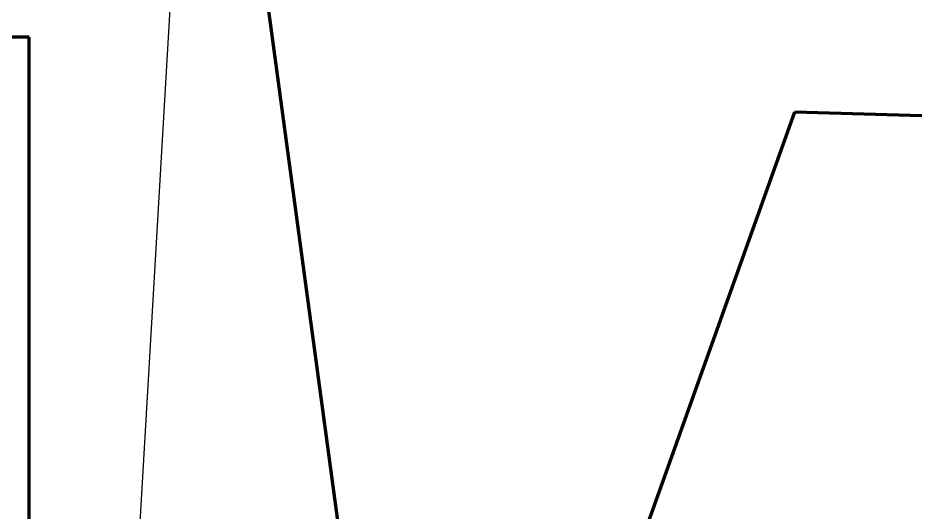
# Model space of a CAD drawing. Header units: inches. Extents: x -885 to 26362, y -28010 to 990.
# Drawn here: x 4186.1 to 4207.47, y -17502.63 to -17490.94 of the extents above; entities that cross this region are included whole.
import ezdxf

# ---------------------------------------------------------------- set-up
doc = ezdxf.new("R2010")
doc.units = ezdxf.units.IN
doc.header["$MEASUREMENT"] = 0
doc.layers.add('LINE', color=7, linetype='Continuous')
doc.styles.get("Standard").update_dxf_attribs({"font": 'arial.ttf'})
doc.dimstyles.get("Standard").update_dxf_attribs({"dimtxt": 0.18, "dimasz": 0.18, "dimexe": 0.18, "dimexo": 0.0625, "dimgap": 0.09, "dimtad": 0, "dimtih": 1, "dimtoh": 1, "dimdec": 4, "dimzin": 0, "dimdsep": 46, "dimtxsty": 'Standard', "dimcen": 0.09, "dimadec": 0, "dimazin": 0, "dimtfac": 1, "dimtdec": 4, "dimtofl": 0, "dimtmove": 0, "dimatfit": 3, "dimfxl": 1, "dimtolj": 1, "dimtzin": 0, "dimarcsym": 0})

msp = doc.modelspace()

# ---------------------------------------------------------------- leaders
at = {"linetype": 'ByBlock', "lineweight": 20, "ltscale": 0.5}
msp.add_leader([(4188.547403, -17510.383674), (4190.392976, -17478.734618)], dimstyle='Standard', override={"dimgap": 0.09, "dimtad": 0, "dimfxl": 700, "dimfxlon": 1}, dxfattribs=at)
msp.add_leader([(4188.547403, -17510.383674), (4190.392976, -17478.734618)], dimstyle='Standard', override={"dimgap": 0.09, "dimtad": 0, "dimfxl": 700, "dimfxlon": 1}, dxfattribs=at)
at = {"layer": 'LINE', "color": 7, "lineweight": 20, "ltscale": 0.5}
for points in [[(4194.462422, -17508.684173), (4190.392976, -17478.734618), (4192.189542, -17478.734618)], [(4194.462422, -17508.684173), (4190.392976, -17478.734618), (4192.189542, -17478.734618)], [(4186.361155, -17508.157672), (4186.361155, -17491.383992), (4181.579359, -17491.383992)], [(4186.361155, -17508.157672), (4186.361155, -17491.383992), (4181.579359, -17491.383992)], [(4197.902034, -17511.514781), (4204.469284, -17493.153667), (4207.473507, -17493.239424)], [(4197.902034, -17511.514781), (4204.469284, -17493.153667), (4207.473507, -17493.239424)]]:
    msp.add_leader(points, dimstyle='Standard', override={"dimtxt": 1.2, "dimasz": 0.9, "dimclrd": 7, "dimclre": 7, "dimclrt": 7, "dimlwd": 65535, "dimlwe": 65535}, dxfattribs=at)

doc.saveas('drawing.dxf')
